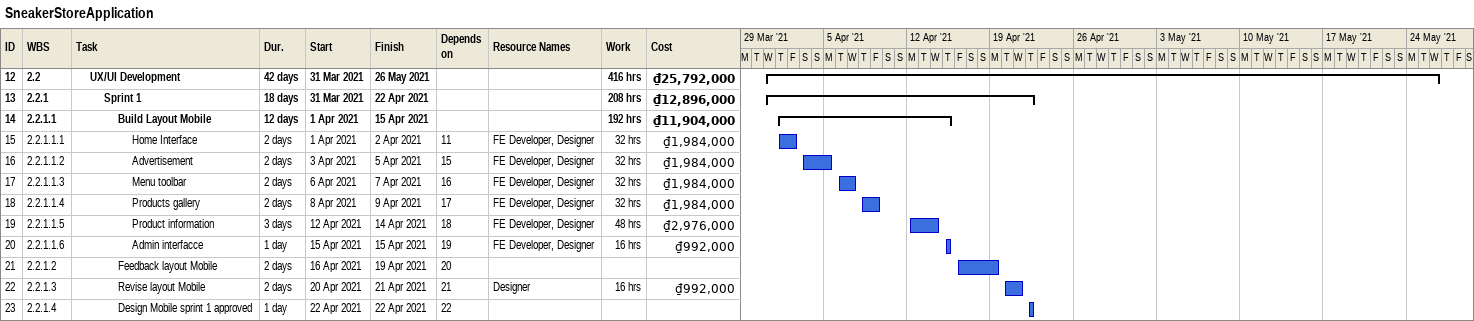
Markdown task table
SneakerStoreApplication

| ID | WBS | Task | Duration | Start | Finish | Predecessors | Resources | Work (h) | Cost (₫) |
|---|---|---|---|---|---|---|---|---|---|
| 12 | 2.2 | **UX/UI Development** | 42d | 2021-03-31 | 2021-05-26 |  |  | 416 | 25792000 |
| 13 | 2.2.1 | **Sprint 1** | 18d | 2021-03-31 | 2021-04-22 |  |  | 208 | 12896000 |
| 14 | 2.2.1.1 | **Build Layout Mobile** | 12d | 2021-04-01 | 2021-04-15 |  |  | 192 | 11904000 |
| 15 | 2.2.1.1.1 | Home Interface | 2d | 2021-04-01 | 2021-04-02 | 11 | FE Developer, Designer | 32 | 1984000 |
| 16 | 2.2.1.1.2 | Advertisement | 2d | 2021-04-03 | 2021-04-05 | 15 | FE Developer, Designer | 32 | 1984000 |
| 17 | 2.2.1.1.3 | Menu toolbar | 2d | 2021-04-06 | 2021-04-07 | 16 | FE Developer, Designer | 32 | 1984000 |
| 18 | 2.2.1.1.4 | Products gallery | 2d | 2021-04-08 | 2021-04-09 | 17 | FE Developer, Designer | 32 | 1984000 |
| 19 | 2.2.1.1.5 | Product information | 3d | 2021-04-12 | 2021-04-14 | 18 | FE Developer, Designer | 48 | 2976000 |
| 20 | 2.2.1.1.6 | Admin interfacce | 1d | 2021-04-15 | 2021-04-15 | 19 | FE Developer, Designer | 16 | 992000 |
| 21 | 2.2.1.2 | Feedback layout Mobile | 2d | 2021-04-16 | 2021-04-19 | 20 |  |  |  |
| 22 | 2.2.1.3 | Revise layout Mobile | 2d | 2021-04-20 | 2021-04-21 | 21 | Designer | 16 | 992000 |
| 23 | 2.2.1.4 | Design Mobile sprint 1 approved | 1d | 2021-04-22 | 2021-04-22 | 22 |  |  |  |
